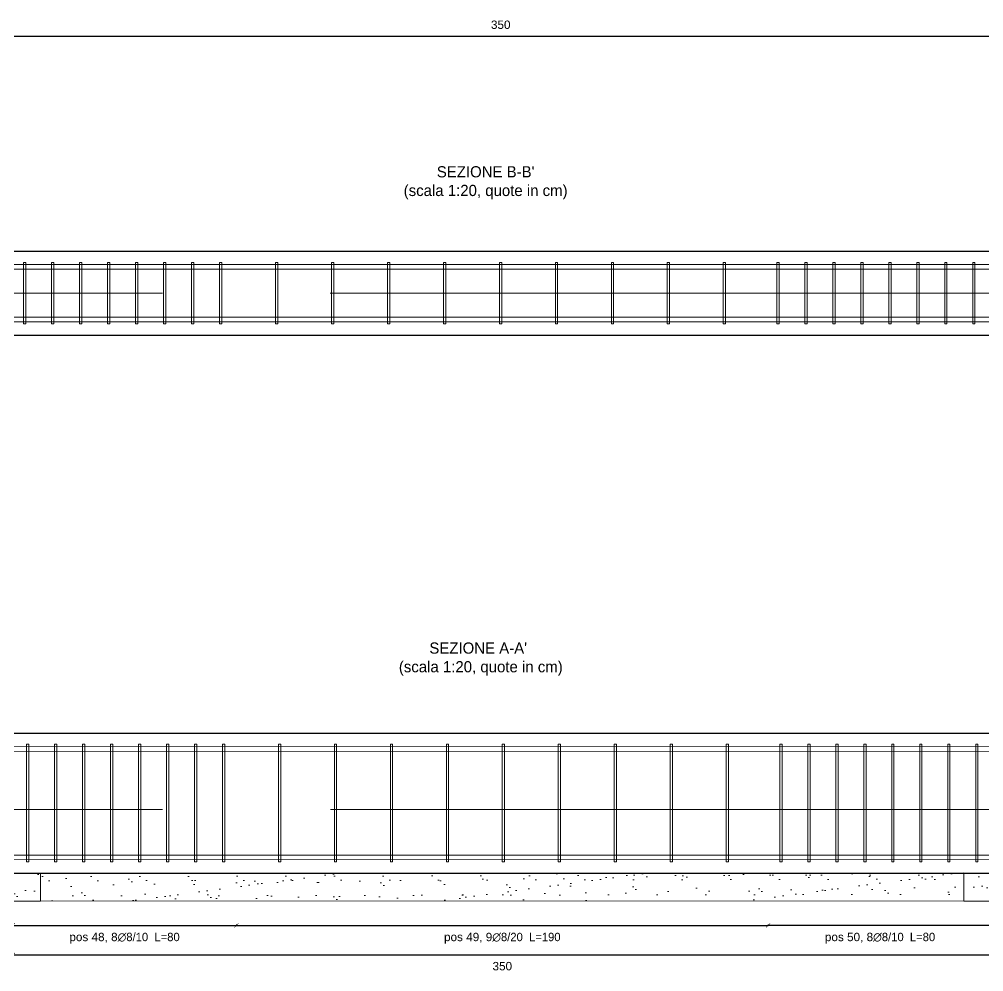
# Model space of a CAD drawing. Header units: millimetres. Extents: x 1415 to 3549, y 2194 to 4677.
# Drawn here: x 1769.286 to 1772.733, y 2335.347 to 2338.75 of the extents above; entities that cross this region are included whole.
import ezdxf

# ---------------------------------------------------------------- set-up
doc = ezdxf.new("R2010")
doc.units = ezdxf.units.MM
doc.linetypes.add('ACAD_ISO02W100', pattern=[15, 12, -3])
doc.layers.get('0').update_dxf_attribs({"plot": 0})
for name, color, linetype, lineweight in [('armature longitudinali', 5, 'Continuous', 9), ('Layer3', 7, 'Continuous', 15), ('Layer4', 7, 'Continuous', 15), ('quote', 252, 'Continuous', 5), ('Setti', 5, 'Continuous', 30), ('sezione', 18, 'ACAD_ISO02W100', 20), ('staffe', 10, 'Continuous', 9)]:
    doc.layers.add(name, color=color, linetype=linetype, lineweight=lineweight)
doc.styles.get("Standard").update_dxf_attribs({"font": 'arial.ttf'})
doc.dimstyles.new('quote c.a 1 sezione setti', dxfattribs={"dimtxt": 0.03, "dimasz": 0.015, "dimexe": 0.0005, "dimexo": 0.0015, "dimgap": 0.025, "dimtad": 2, "dimtih": 1, "dimtoh": 1, "dimdec": 0, "dimlfac": 100, "dimzin": 0, "dimdsep": 46, "dimtxsty": 'Standard', "dimblk": 'ARCHTICK', "dimcen": 0, "dimclre": 252, "dimadec": 0, "dimazin": 2, "dimtfac": 1, "dimtdec": 0, "dimtofl": 0, "dimtmove": 0, "dimatfit": 3, "dimfxl": 0.0035, "dimfxlon": 1, "dimtolj": 1, "dimtzin": 0, "dimarcsym": 0})
pattern_1 = [(37.5, (0, 0.1875), (-0.0035200689, 0.1076709122), [0, -0.0849376, 0, -0.094996, 0, -0.090805]), (7.5, (0, 0.1875), (0.098895122, 0.157701522), [0, -0.0458216, 0, -0.0765556, 0, -0.029337]), (327.5, (-0.06873, 0.1875), (0.1740183215, 0.0003161806), [0, -0.02794, 0, -0.100584, 0, -0.131318]), (317.5, (-0.06873, 0.1875), (0.1679824195, 0.049044451), [0, -0.01397, 0, -0.0659384, 0, -0.075438])]

# ---------------------------------------------------------------- blocks, each defined once
blk = doc.blocks.new('_ArchTick')
at = {"color": 0, "linetype": 'ByBlock', "const_width": 0.15}
blk.add_lwpolyline([(-0.5, -0.5), (0.5, 0.5)], dxfattribs=at)
blk = doc.blocks.new('*D204')
at = {"layer": 'Defpoints', "color": 0, "transparency": 16777216}
for p in [(1769.2622, 2335.4066), (1772.7622, 2335.4071), (1772.7622, 2335.4066)]:
    blk.add_point(p, dxfattribs=at)
at = {"layer": 'quote', "color": 252, "lineweight": -2, "transparency": 16777216}
for p, q in [((1769.2622, 2335.4066), (1769.2622, 2335.4061)), ((1772.7622, 2335.4066), (1772.7622, 2335.4061))]:
    blk.add_line(p, q, dxfattribs=at)
at = {"layer": 'quote', "color": 0, "linetype": 'Continuous', "lineweight": -2, "transparency": 16777216}
blk.add_line((1769.2622, 2335.4066), (1772.7622, 2335.4066), dxfattribs=at)
at = {"layer": 'quote', "color": 0, "lineweight": -2, "transparency": 16777216, "xscale": 0.015, "yscale": 0.015, "zscale": 0.015, "rotation": 180}
blk.add_blockref('_ArchTick', (1769.2622, 2335.4066), dxfattribs=at)
at = {"layer": 'quote', "color": 0, "lineweight": -2, "transparency": 16777216, "xscale": 0.015, "yscale": 0.015, "zscale": 0.015}
blk.add_blockref('_ArchTick', (1772.7622, 2335.4066), dxfattribs=at)
at = {"layer": 'quote', "color": 0, "transparency": 16777216, "insert": (1771.0122, 2335.3663), "char_height": 0.03, "attachment_point": 5}
blk.add_mtext('\\A1;350', dxfattribs=at)
blk = doc.blocks.new('*U229')
at = {"layer": 'staffe'}
blk.add_lwpolyline([(-0.004, -0.11), (-0.004, 0.11), (0.004, 0.11), (0.004, -0.11), (-0.004, -0.11), (-0.004, -0.11)], dxfattribs=at)
blk = doc.blocks.new('*U230')
at = {"layer": 'Layer4', "color": 0, "linetype": 'ByBlock', "lineweight": -2, "transparency": 16777216}
for p in [(0, 0), (0.1, 0), (0.2, 0), (0.3, 0), (0.4, 0), (0.5, 0), (0.6, 0), (0.7, 0)]:
    blk.add_blockref('*U229', p, dxfattribs=at)
blk = doc.blocks.new('*U225')
at = {"layer": 'staffe'}
blk.add_lwpolyline([(-0.004, -0.11), (-0.004, 0.11), (0.004, 0.11), (0.004, -0.11), (-0.004, -0.11), (-0.004, -0.11)], dxfattribs=at)
blk = doc.blocks.new('*U226')
at = {"layer": 'Layer4', "color": 0, "linetype": 'ByBlock', "lineweight": -2, "transparency": 16777216}
for p in [(0, 0), (0.2, 0), (0.4, 0), (0.6, 0), (0.8, 0), (1, 0), (1.2, 0), (1.4, 0), (1.6, 0), (1.8, 0)]:
    blk.add_blockref('*U225', p, dxfattribs=at)
blk = doc.blocks.new('*U227')
at = {"layer": 'staffe'}
blk.add_lwpolyline([(-0.004, -0.11), (-0.004, 0.11), (0.004, 0.11), (0.004, -0.11), (-0.004, -0.11), (-0.004, -0.11)], dxfattribs=at)
blk = doc.blocks.new('*U228')
at = {"layer": 'Layer4', "color": 0, "linetype": 'ByBlock', "lineweight": -2, "transparency": 16777216}
for p in [(0, 0), (0.1, 0), (0.2, 0), (0.3, 0), (0.4, 0), (0.5, 0), (0.6, 0), (0.7, 0)]:
    blk.add_blockref('*U227', p, dxfattribs=at)
blk = doc.blocks.new('*D265')
at = {"layer": 'Defpoints', "color": 0, "transparency": 16777216}
for p in [(1770.062, 2335.5991), (1769.2622, 2335.5504), (1770.062, 2335.5121)]:
    blk.add_point(p, dxfattribs=at)
at = {"layer": 'quote', "color": 252, "lineweight": -2, "transparency": 16777216}
for p, q in [((1769.2622, 2335.5156), (1769.2622, 2335.5116)), ((1770.062, 2335.5156), (1770.062, 2335.5116))]:
    blk.add_line(p, q, dxfattribs=at)
at = {"layer": 'quote', "color": 0, "linetype": 'Continuous', "lineweight": -2, "transparency": 16777216}
blk.add_line((1769.2622, 2335.5121), (1770.062, 2335.5121), dxfattribs=at)
at = {"layer": 'quote', "color": 0, "lineweight": -2, "transparency": 16777216, "xscale": 0.015, "yscale": 0.015, "zscale": 0.015, "rotation": 180}
blk.add_blockref('_ArchTick', (1769.2622, 2335.5121), dxfattribs=at)
at = {"layer": 'quote', "color": 0, "lineweight": -2, "transparency": 16777216, "xscale": 0.015, "yscale": 0.015, "zscale": 0.015}
blk.add_blockref('_ArchTick', (1770.062, 2335.5121), dxfattribs=at)
at = {"layer": 'quote', "color": 0, "transparency": 16777216, "insert": (1769.6621, 2335.4662), "char_height": 0.03, "width": 1.64748, "attachment_point": 5}
blk.add_mtext('\\A1;pos 48, 8{\\A0;\\fBahnschrift Light|b0|i0|c0|p34;∅8/10  L=80}', dxfattribs=at)
blk = doc.blocks.new('*D266')
at = {"layer": 'Defpoints', "color": 0, "transparency": 16777216}
for p in [(1771.9623, 2335.5991), (1772.7622, 2335.5504), (1771.9623, 2335.5121)]:
    blk.add_point(p, dxfattribs=at)
at = {"layer": 'quote', "color": 252, "lineweight": -2, "transparency": 16777216}
for p, q in [((1771.9623, 2335.5156), (1771.9623, 2335.5116)), ((1772.7622, 2335.5156), (1772.7622, 2335.5116))]:
    blk.add_line(p, q, dxfattribs=at)
at = {"layer": 'quote', "color": 0, "linetype": 'Continuous', "lineweight": -2, "transparency": 16777216}
blk.add_line((1772.7622, 2335.5121), (1771.9623, 2335.5121), dxfattribs=at)
at = {"layer": 'quote', "color": 0, "lineweight": -2, "transparency": 16777216, "xscale": 0.015, "yscale": 0.015, "zscale": 0.015, "rotation": 180}
blk.add_blockref('_ArchTick', (1771.9623, 2335.5121), dxfattribs=at)
at = {"layer": 'quote', "color": 0, "lineweight": -2, "transparency": 16777216, "xscale": 0.015, "yscale": 0.015, "zscale": 0.015}
blk.add_blockref('_ArchTick', (1772.7622, 2335.5121), dxfattribs=at)
at = {"layer": 'quote', "color": 0, "transparency": 16777216, "insert": (1772.3622, 2335.4662), "char_height": 0.03, "width": 1.64748, "attachment_point": 5}
blk.add_mtext('\\A1;pos 50, 8{\\A0;\\fBahnschrift Light|b0|i0|c0|p34;∅8/10  L=80}', dxfattribs=at)
blk = doc.blocks.new('*D267')
at = {"layer": 'Defpoints', "color": 0, "transparency": 16777216}
for p in [(1771.9623, 2335.5991), (1770.062, 2335.5504), (1771.9623, 2335.5121)]:
    blk.add_point(p, dxfattribs=at)
at = {"layer": 'quote', "color": 252, "lineweight": -2, "transparency": 16777216}
for p, q in [((1770.062, 2335.5156), (1770.062, 2335.5116)), ((1771.9623, 2335.5156), (1771.9623, 2335.5116))]:
    blk.add_line(p, q, dxfattribs=at)
at = {"layer": 'quote', "color": 0, "linetype": 'Continuous', "lineweight": -2, "transparency": 16777216}
blk.add_line((1770.062, 2335.5121), (1771.9623, 2335.5121), dxfattribs=at)
at = {"layer": 'quote', "color": 0, "lineweight": -2, "transparency": 16777216, "xscale": 0.015, "yscale": 0.015, "zscale": 0.015, "rotation": 180}
blk.add_blockref('_ArchTick', (1770.062, 2335.5121), dxfattribs=at)
at = {"layer": 'quote', "color": 0, "lineweight": -2, "transparency": 16777216, "xscale": 0.015, "yscale": 0.015, "zscale": 0.015}
blk.add_blockref('_ArchTick', (1771.9623, 2335.5121), dxfattribs=at)
at = {"layer": 'quote', "color": 0, "transparency": 16777216, "insert": (1771.0122, 2335.4662), "char_height": 0.03, "width": 1.64748, "attachment_point": 5}
blk.add_mtext('\\A1;pos 49, 9{\\A0;\\fBahnschrift Light|b0|i0|c0|p34;∅8/20  L=190}', dxfattribs=at)
blk = doc.blocks.new('*D378')
at = {"layer": 'Defpoints', "color": 0, "transparency": 16777216}
for p in [(1772.7616, 2338.6899), (1769.2515, 2338.5213), (1772.7616, 2338.5213)]:
    blk.add_point(p, dxfattribs=at)
at = {"layer": 'quote', "color": 252, "lineweight": -2, "transparency": 16777216}
for p, q in [((1769.2515, 2338.6864), (1769.2515, 2338.6904)), ((1772.7616, 2338.6864), (1772.7616, 2338.6904))]:
    blk.add_line(p, q, dxfattribs=at)
at = {"layer": 'quote', "color": 0, "linetype": 'Continuous', "lineweight": -2, "transparency": 16777216}
blk.add_line((1769.2515, 2338.6899), (1772.7616, 2338.6899), dxfattribs=at)
at = {"layer": 'quote', "color": 0, "lineweight": -2, "transparency": 16777216, "xscale": 0.015, "yscale": 0.015, "zscale": 0.015, "rotation": 180}
blk.add_blockref('_ArchTick', (1769.2515, 2338.6899), dxfattribs=at)
at = {"layer": 'quote', "color": 0, "lineweight": -2, "transparency": 16777216, "xscale": 0.015, "yscale": 0.015, "zscale": 0.015}
blk.add_blockref('_ArchTick', (1772.7616, 2338.6899), dxfattribs=at)
at = {"layer": 'quote', "color": 0, "transparency": 16777216, "insert": (1771.0066, 2338.7302), "char_height": 0.03, "attachment_point": 5}
blk.add_mtext('\\A1;350', dxfattribs=at)
blk = doc.blocks.new('*U1016')
at = {"layer": 'staffe'}
blk.add_lwpolyline([(0.004, -0.026), (0.004, 0.21), (-0.004, 0.21), (-0.004, -0.21), (0.004, -0.21), (0.004, -0.026)], dxfattribs=at)
blk = doc.blocks.new('*U1017')
at = {"layer": 'Layer4', "color": 0, "linetype": 'ByBlock', "lineweight": -2, "transparency": 16777216}
for p in [(-0.7, 0), (-0.6, 0), (-0.5, 0), (-0.4, 0), (-0.3, 0), (-0.2, 0), (-0.1, 0), (0, 0)]:
    blk.add_blockref('*U1016', p, dxfattribs=at)
blk = doc.blocks.new('*U1018')
at = {"layer": 'staffe'}
blk.add_lwpolyline([(0.004, -0.026), (0.004, 0.21), (-0.004, 0.21), (-0.004, -0.21), (0.004, -0.21), (0.004, -0.026)], dxfattribs=at)
blk = doc.blocks.new('*U1019')
at = {"layer": 'Layer4', "color": 0, "linetype": 'ByBlock', "lineweight": -2, "transparency": 16777216}
for p in [(-0.7, 0), (-0.6, 0), (-0.5, 0), (-0.4, 0), (-0.3, 0), (-0.2, 0), (-0.1, 0), (0, 0)]:
    blk.add_blockref('*U1018', p, dxfattribs=at)
blk = doc.blocks.new('*U1020')
at = {"layer": 'staffe'}
blk.add_lwpolyline([(0.004, -0.026), (0.004, 0.21), (-0.004, 0.21), (-0.004, -0.21), (0.004, -0.21), (0.004, -0.026)], dxfattribs=at)
blk = doc.blocks.new('*U1021')
at = {"layer": 'Layer4', "color": 0, "linetype": 'ByBlock', "lineweight": -2, "transparency": 16777216}
for p in [(0, 0), (0.2, 0), (0.4, 0), (0.6, 0), (0.8, 0), (1, 0), (1.2, 0), (1.4, 0), (1.6, 0)]:
    blk.add_blockref('*U1020', p, dxfattribs=at)

msp = doc.modelspace()

# ---------------------------------------------------------------- hatches: boundary and pattern name
at = {"layer": 'Layer4', "true_color": 0xc7c8ca}
h = msp.add_hatch(dxfattribs=at)
h.set_pattern_fill('AR-SAND', color=9, scale=0.0022)
h.set_pattern_definition(pattern_1)
h.paths.add_polyline_path([(1769.3622, 2335.6991), (1769.3622, 2335.6991), (1768.1976, 2335.6991), (1767.6622, 2335.6991), (1767.6622, 2335.5991), (1769.3622, 2335.5991)])
h = msp.add_hatch(dxfattribs=at)
h.set_pattern_fill('AR-SAND', color=9, scale=0.0022)
h.set_pattern_definition([(37.5, (-0.514965, -4.59633), (-0.0035200689, 0.1076709122), [0, -0.0849376, 0, -0.094996, 0, -0.090805]), (7.5, (-0.51497, -4.59633), (0.098895122, 0.157701522), [0, -0.0458216, 0, -0.0765556, 0, -0.029337]), (327.5, (-0.5837, -4.59633), (0.1740183215, 0.0003161806), [0, -0.02794, 0, -0.100584, 0, -0.131318]), (317.5, (-0.5837, -4.59633), (0.1679824195, 0.049044451), [0, -0.01397, 0, -0.0659384, 0, -0.075438])])
h.paths.add_polyline_path([(1772.6621, 2335.6994), (1771.0622, 2335.6991), (1769.8976, 2335.6991), (1769.3622, 2335.6991), (1769.3622, 2335.5991), (1772.6621, 2335.5994)])
h = msp.add_hatch(dxfattribs=at)
h.set_pattern_fill('AR-SAND', color=9, scale=0.0022)
h.set_pattern_definition(pattern_1)
h.paths.add_polyline_path([(1774.3621, 2335.6991), (1774.3621, 2335.6991), (1773.1975, 2335.6991), (1772.662, 2335.6991), (1772.6621, 2335.5991), (1774.3621, 2335.5991)])

# ---------------------------------------------------------------- linework, layer by layer
at = {"layer": 'armature longitudinali'}
msp.add_lwpolyline([(1773.2616, 2337.8733), (1773.2616, 2337.8573), (1768.7515, 2337.8573), (1768.7515, 2337.8733)], close=True, dxfattribs=at)
for points in [[(1768.7515, 2337.6773), (1768.7515, 2337.6693), (1773.2616, 2337.6693), (1773.2616, 2337.6773)], [(1772.8016, 2337.6853), (1769.2115, 2337.6853)], [(1771.0122, 2336.1339), (1768.7622, 2336.1351), (1768.7622, 2336.1511), (1771.0122, 2336.1499)], [(1771.0122, 2336.1339), (1773.2621, 2336.1351), (1773.2621, 2336.1511), (1771.0122, 2336.1499)], [(1771.0122, 2335.7631), (1768.7622, 2335.7631), (1768.7622, 2335.7471), (1771.0122, 2335.7482)], [(1771.0122, 2335.7631), (1773.2621, 2335.7631), (1773.2621, 2335.7471), (1771.0122, 2335.7482)]]:
    msp.add_lwpolyline(points, dxfattribs=at)
at = {"layer": 'Layer4'}
for points in [[(1769.2622, 2336.1991), (1771.7622, 2336.1991)], [(1767.6622, 2335.6991), (1767.6622, 2335.6991), (1767.6622, 2335.5991), (1769.3622, 2335.5991), (1769.3622, 2335.6991), (1769.3622, 2335.6991), (1767.6622, 2335.6991)], [(1769.3622, 2335.6991), (1769.3622, 2335.6991), (1769.3622, 2335.5991), (1772.6621, 2335.5994), (1772.6621, 2335.6994), (1771.0622, 2335.6991), (1769.3622, 2335.6991)], [(1774.3622, 2335.6991), (1774.3622, 2335.6991), (1774.3621, 2335.5991), (1772.6621, 2335.5991), (1772.6621, 2335.6991), (1772.6621, 2335.6991), (1774.3622, 2335.6991)]]:
    msp.add_lwpolyline(points, dxfattribs=at)
at = {"layer": 'Setti'}
for points in [[(1769.2515, 2337.9213), (1772.7616, 2337.9213)], [(1769.2515, 2337.6213), (1772.7616, 2337.6213)], [(1769.2622, 2336.1991), (1772.7622, 2336.1991)], [(1767.5122, 2335.6991), (1774.5123, 2335.6991)]]:
    msp.add_lwpolyline(points, dxfattribs=at)
at = {"layer": 'sezione', "ltscale": 0.2}
for p, q in [((1767.3976, 2337.7713), (1774.5111, 2337.7715)), ((1767.3981, 2335.9259), (1774.5117, 2335.9261))]:
    msp.add_line(p, q, dxfattribs=at)

# ---------------------------------------------------------------- block references
at = {"layer": 'Layer4'}
for name, p in [('*U230', (1769.3055, 2337.7713)), ('*U226', (1770.006, 2337.7713)), ('*U1021', (1770.2162, 2335.9491)), ('*U1019', (1772.7081, 2335.9491))]:
    msp.add_blockref(name, p, dxfattribs=at)
at = {"layer": 'Layer4', "xscale": -1}
msp.add_blockref('*U228', (1772.6975, 2337.7713), dxfattribs=at)
at = {"layer": 'Layer4', "xscale": -1, "rotation": 1.20723727015104e-06}
msp.add_blockref('*U1017', (1769.3162, 2335.9491), dxfattribs=at)

# ---------------------------------------------------------------- texts
at = {"layer": 'Layer3', "char_height": 0.05, "attachment_point": 1}
for s, width, insert in [("\\pxqc;{\\fBahnschrift Light|b0|i0|c0|p34;\\H0.8x;SEZIONE B-B' \\P\\pt10;(scala 1:20, quote in cm)}", 0.702308, (1770.6015, 2338.225)), ("\\pxqc;{\\fBahnschrift Light|b0|i0|c0|p34;\\H0.8x;SEZIONE A-A' \\H1.25x; \\P\\pt10;\\H1x; \\H0.8x;(scala 1:20, quote in cm)}", 1.114269, (1770.3689, 2336.5231))]:
    msp.add_mtext_dynamic_manual_height_columns(s, width=width, gutter_width=12.5, heights=[0], dxfattribs=dict(at, insert=insert))

# ---------------------------------------------------------------- dimensions: what is measured, and where the dimension line sits
at = {"layer": 'quote'}
for base, p1, p2, text, picture, middle in [((1772.7616, 2338.6899), (1769.2515, 2338.5213), (1772.7616, 2338.5213), '350', '*D378', (1771.0066, 2338.7302)), ((1770.062, 2335.5121), (1769.2622, 2335.5504), (1770.062, 2335.5991), 'pos 48, 8{\\A0;\\fBahnschrift Light|b0|i0|c0|p34;∅8/10  L=80}', '*D265', (1769.6621, 2335.4662)), ((1771.9623, 2335.5121), (1770.062, 2335.5504), (1771.9623, 2335.5991), 'pos 49, 9{\\A0;\\fBahnschrift Light|b0|i0|c0|p34;∅8/20  L=190}', '*D267', (1771.0122, 2335.4662))]:
    dim = msp.add_linear_dim(base=base, p1=p1, p2=p2, text=text, dimstyle='quote c.a 1 sezione setti', dxfattribs=at)
    dim.commit()
    dim.dimension.update_dxf_attribs({"geometry": picture, "text_midpoint": middle})
dim = msp.add_linear_dim(base=(1771.9623, 2335.5121), p1=(1772.7622, 2335.5504), p2=(1771.9623, 2335.5991), angle=180, text='pos 50, 8{\\A0;\\fBahnschrift Light|b0|i0|c0|p34;∅8/10  L=80}', dimstyle='quote c.a 1 sezione setti', dxfattribs=at)
dim.commit()
dim.dimension.update_dxf_attribs({"geometry": '*D266', "text_midpoint": (1772.3622, 2335.4662)})
dim = msp.add_linear_dim(base=(1772.7622, 2335.4066), p1=(1769.2622, 2335.4066), p2=(1772.7622, 2335.4071), dimstyle='quote c.a 1 sezione setti', dxfattribs=at)
dim.commit()
dim.dimension.update_dxf_attribs({"geometry": '*D204', "text_midpoint": (1771.0122, 2335.3663)})

doc.saveas('drawing.dxf')
